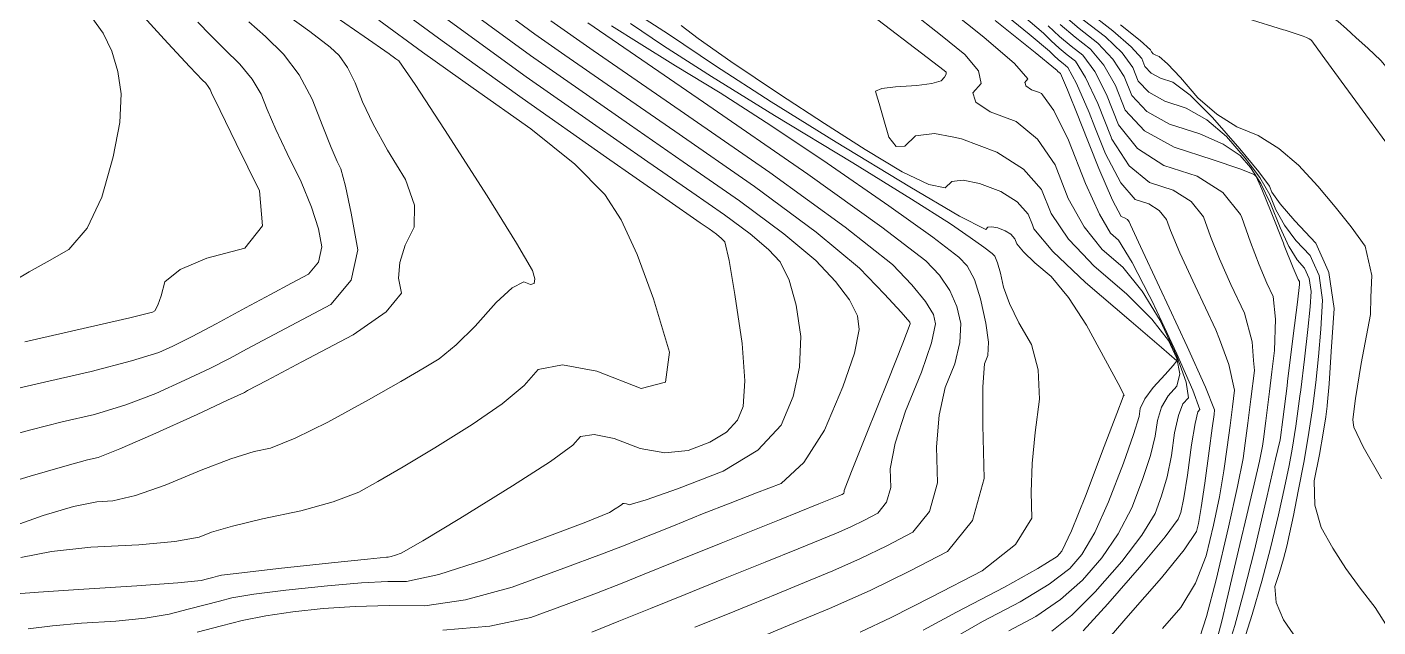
# Model space of a CAD drawing. Header units: inches. Extents: x 1337389 to 1347141, y 407035 to 414577.
# Drawn here: x 1341002.9 to 1341397, y 407653.8 to 407828.9 of the extents above; entities that cross this region are included whole.
import ezdxf

# ---------------------------------------------------------------- set-up
doc = ezdxf.new("R2010")
doc.units = ezdxf.units.IN
doc.header["$MEASUREMENT"] = 0
doc.layers.add('Topo', color=7, linetype='Continuous', lineweight=15, true_color=0x459900)

msp = doc.modelspace()

# ---------------------------------------------------------------- linework, layer by layer
at = {"layer": 'Topo'}
for points, elevation in [([(1341196.8399, 407780.6632), (1341184.0299, 407789.5751), (1341167.9501, 407800.7971), (1341148.599, 407814.329), (1341125.4259, 407831.1751), (1341098.433, 407851.337), (1341067.6181, 407874.8141), (1341046.4489, 407890.8971), (1341034.9251, 407899.5859), (1341033.046, 407900.882), (1341031.5001, 407901.9681), (1341030.2862, 407902.8451), (1341029.406, 407903.5131), (1341028.578, 407904.1272), (1341027.8027, 407904.685), (1341027.0809, 407905.189), (1341024.5883, 407906.547), (1341020.323, 407908.759), (1341014.2871, 407911.824), (1340999.0249, 407919.1508)], 950), ([(1341002.3302, 407852.902), (1341005.7349, 407849.837), (1341009.664, 407845.8929), (1341014.116, 407841.0699), (1341018.1811, 407836.325), (1341021.8601, 407831.66), (1341025.153, 407827.0729), (1341027.679, 407821.827), (1341029.4369, 407815.921), (1341030.4278, 407809.3548), (1341029.982, 407801.0531), (1341028.098, 407791.014), (1341024.777, 407779.2381), (1341020.4522, 407770.2099), (1341015.124, 407763.9311), (1341008.7921, 407760.3991), (1341003.591, 407757.413), (1340999.5199, 407754.9731)], 990), ([(1340999.9181, 407663.46), (1341006.282, 407663.9452), (1341017.9661, 407664.731), (1341034.9692, 407665.8169), (1341046.9041, 407666.6951), (1341053.773, 407667.366), (1341055.5739, 407667.8289), (1341057.162, 407668.2379), (1341058.5379, 407668.5951), (1341059.6999, 407668.898), (1341065.6289, 407669.6521), (1341076.324, 407670.8571), (1341091.7839, 407672.5129), (1341102.2641, 407673.616), (1341107.765, 407674.1659), (1341108.285, 407674.1621), (1341109.185, 407674.363), (1341110.4651, 407674.768), (1341112.1238, 407675.3771), (1341118.367, 407678.945), (1341129.1939, 407685.4712), (1341144.6028, 407694.9559), (1341155.6059, 407702.1001), (1341162.2028, 407706.904), (1341164.393, 407709.3691), (1341168.389, 407710.0141), (1341174.1911, 407708.8411), (1341181.7978, 407705.8489), (1341188.994, 407704.6619), (1341195.7793, 407705.282), (1341202.1529, 407707.707), (1341206.9651, 407710.6601), (1341210.2149, 407714.1401), (1341211.903, 407718.147), (1341212.3419, 407725.5981), (1341211.532, 407736.4931), (1341209.4719, 407750.8321), (1341207.7881, 407760.7181), (1341206.4789, 407766.1511), (1341205.5449, 407767.131), (1341204.041, 407768.395), (1341201.965, 407769.9429), (1341199.3169, 407771.7751), (1341189.3361, 407778.743), (1341172.021, 407790.8451), (1341147.3709, 407808.081), (1341124.0289, 407824.837), (1341101.9919, 407841.112)], 955), ([(1341087.234, 407835.8281), (1341101.2579, 407826.1439), (1341108.5497, 407821.0878), (1341109.111, 407820.6608), (1341109.7808, 407820.169), (1341110.559, 407819.6132), (1341111.4473, 407818.992), (1341116.1851, 407812.112), (1341124.772, 407798.9741), (1341137.2092, 407779.5759), (1341145.7401, 407765.847), (1341150.364, 407757.786), (1341151.081, 407755.3929), (1341150.899, 407754.0571), (1341149.8189, 407753.7781), (1341147.8389, 407754.5572), (1341144.4879, 407752.7909), (1341139.7661, 407748.4799), (1341133.673, 407741.6249), (1341128.1531, 407736.1571), (1341123.2059, 407732.077), (1341118.831, 407729.3841), (1341111.959, 407725.4051), (1341102.5899, 407720.137), (1341090.723, 407713.5831), (1341081.1991, 407708.8732), (1341074.017, 407706.0099), (1341069.1789, 407704.9911), (1341062.4319, 407702.8541), (1341053.7789, 407699.596), (1341043.218, 407695.2201), (1341034.6161, 407692.2238), (1341027.9731, 407690.6101), (1341023.288, 407690.3761), (1341016.5271, 407688.9378), (1341007.6889, 407686.298), (1340996.7759, 407682.4539)], 965), ([(1341139.661, 407835.1368), (1341151.0541, 407826.8231), (1341159.8091, 407820.7001), (1341173.419, 407811.238), (1341191.8851, 407798.4371), (1341215.2052, 407782.296), (1341233.1751, 407768.9911), (1341245.7941, 407758.524), (1341253.0619, 407750.893), (1341257.945, 407745.6339), (1341260.4428, 407742.7469), (1341260.5561, 407742.231), (1341258.4749, 407736.5879), (1341254.2001, 407725.8201), (1341247.732, 407709.9259), (1341243.4241, 407699.1929), (1341241.2749, 407693.622), (1341241.2859, 407693.2131), (1341241.1961, 407692.889), (1341241.004, 407692.6508), (1341240.7119, 407692.4991), (1341240.4091, 407692.352), (1341240.097, 407692.2121), (1341239.775, 407692.078), (1341233.8949, 407689.711), (1341222.4581, 407685.1109), (1341205.464, 407678.277), (1341192.1431, 407672.911), (1341182.495, 407669.0121), (1341176.521, 407666.5802), (1341169.097, 407663.695), (1341160.225, 407660.358), (1341149.9031, 407656.568), (1341137.921, 407654.0771), (1341124.2791, 407652.8841)], 940), ([(1341175.4329, 407836.2158), (1341190.0522, 407826.763), (1341203.7659, 407817.5231), (1341220.071, 407807.0151), (1341238.967, 407795.2391), (1341260.4539, 407782.1951), (1341274.9991, 407773.7121), (1341282.601, 407769.792), (1341283.2609, 407770.434), (1341284.43, 407770.5871), (1341286.1078, 407770.2519), (1341288.2949, 407769.4288), (1341289.9489, 407768.3831), (1341291.07, 407767.114), (1341291.658, 407765.6219), (1341293.6289, 407763.278), (1341296.9821, 407760.082), (1341301.7169, 407756.0329), (1341306.7231, 407749.9539), (1341312.0011, 407741.8449), (1341317.55, 407731.7049), (1341321.2049, 407724.897), (1341322.9671, 407721.42), (1341322.834, 407721.273), (1341322.742, 407721.147), (1341322.6901, 407721.0421), (1341322.6781, 407720.9561), (1341320.8451, 407716.087), (1341317.1899, 407706.434), (1341311.7141, 407691.9961), (1341307.5981, 407681.838), (1341304.8431, 407675.9579), (1341303.449, 407674.3579), (1341297.8611, 407670.8579), (1341288.0791, 407665.4581), (1341274.1019, 407658.1591), (1341264.3882, 407652.8969)], 915), ([(1341294.1811, 407812.1708), (1341294.0009, 407812.7331), (1341294.9481, 407813.788), (1341290.9739, 407818.187), (1341282.08, 407825.9318), (1341268.266, 407837.0222)], 895), ([(1341284.8471, 407835.2348), (1341295.3129, 407826.7511), (1341301.1991, 407821.861), (1341302.503, 407820.564), (1341303.8379, 407819.3399), (1341305.204, 407818.187), (1341306.5989, 407817.1071), (1341309.119, 407812.3581), (1341312.7637, 407803.9409), (1341314.446, 407799.6792)], 885), ([(1341389.203, 407827.1079), (1341387.8358, 407828.342), (1341385.3881, 407830.4811), (1341382.815, 407832.355), (1341380.118, 407833.9611), (1341377.604, 407835.1552)], 840), ([(1341076.089, 407834.2859), (1341085.4489, 407827.5939), (1341091.4132, 407823.009), (1341093.9799, 407820.529), (1341096.3971, 407817.0421), (1341098.6648, 407812.547), (1341100.7832, 407807.044), (1341103.937, 407800.513), (1341108.1279, 407792.953), (1341113.3551, 407784.3649), (1341115.948, 407776.872), (1341115.907, 407770.475), (1341113.2329, 407765.1729), (1341111.7161, 407760.2001), (1341111.357, 407755.556), (1341112.1549, 407751.2411), (1341107.7161, 407745.7379), (1341098.04, 407739.0471), (1341083.126, 407731.1669), (1341072.8729, 407725.7451), (1341067.2799, 407722.7811), (1341066.349, 407722.275), (1341061.433, 407719.9651), (1341052.533, 407715.8499), (1341039.649, 407709.9307), (1341030.0219, 407705.7469), (1341023.6511, 407703.2979), (1341020.5371, 407702.5839), (1341013.9441, 407700.749), (1341003.874, 407697.7919), (1340990.324, 407693.713)], 970), ([(1341034.861, 407834.1411), (1341044.029, 407824.2082), (1341050.454, 407817.285), (1341054.134, 407813.3712), (1341055.07, 407812.4669), (1341055.8131, 407811.5539), (1341056.3641, 407810.6321), (1341056.7219, 407809.7009), (1341059.243, 407804.4671), (1341063.925, 407794.9301), (1341070.77, 407781.0899), (1341071.6329, 407770.8899), (1341066.514, 407764.3309), (1341055.4141, 407761.4128), (1341047.637, 407758.1301), (1341043.183, 407754.4833), (1341042.051, 407750.4721), (1341041.0619, 407747.666), (1341040.2139, 407746.067), (1341039.508, 407745.6733), (1341032.954, 407744.039), (1341020.5529, 407741.166), (1341002.3041, 407737.0531)], 985), ([(1341131.54, 407833.921), (1341149.8261, 407820.5759), (1341163.8789, 407810.749), (1341178.7252, 407800.4059), (1341194.3621, 407789.5501), (1341210.7908, 407778.1779), (1341223.6748, 407768.57), (1341233.0129, 407760.7259), (1341238.805, 407754.6448), (1341242.856, 407749.2689), (1341245.167, 407744.5968), (1341245.7369, 407740.6289), (1341244.329, 407733.7389), (1341240.9431, 407723.929), (1341235.5799, 407711.1971), (1341229.5891, 407701.7911), (1341222.9729, 407695.7101), (1341215.73, 407692.953), (1341208.07, 407689.978), (1341199.9943, 407686.782), (1341191.501, 407683.3671), (1341184.9081, 407680.7121), (1341180.2149, 407678.8152), (1341177.4221, 407677.6791), (1341170.527, 407675.072), (1341159.528, 407670.9962), (1341144.425, 407665.4498), (1341130.8989, 407661.7771), (1341118.9481, 407659.9772), (1341108.5718, 407660.049), (1341098.7089, 407659.782), (1341089.3581, 407659.1751), (1341080.5189, 407658.2281), (1341072.6259, 407657.0761), (1341065.6799, 407655.7171), (1341059.68, 407654.1521), (1341052.5819, 407652.313)], 945), ([(1341279.517, 407807.546), (1341278.8411, 407809.6549), (1341281.2811, 407812.3721), (1341280.52, 407816.101), (1341276.5581, 407820.8401), (1341269.395, 407826.5911), (1341260.724, 407833.3911)], 900), ([(1341293.634, 407832.054), (1341299.4292, 407827.1149), (1341301.689, 407824.8691), (1341304.002, 407822.7471), (1341306.3669, 407820.751), (1341308.7838, 407818.8798), (1341311.7701, 407814.149), (1341315.3249, 407806.5581), (1341319.1949, 407796.7511)], 880), ([(1341304.493, 407832.971), (1341309.856, 407828.444), (1341315.3379, 407824.2001), (1341319.722, 407819.5219), (1341323.009, 407814.4081), (1341325.1992, 407808.8591), (1341329.6011, 407804.2222), (1341336.214, 407800.495), (1341345.0399, 407797.678), (1341351.928, 407794.645), (1341356.8799, 407791.394), (1341359.895, 407787.9249), (1341362.8319, 407783.2591), (1341365.6891, 407777.394), (1341368.4679, 407770.331), (1341371.0499, 407764.836), (1341371.096, 407764.76)], 865), ([(1341312.1821, 407833.572), (1341319.7068, 407827.747), (1341325.0239, 407823.1031), (1341328.1321, 407819.6421), (1341329.0319, 407817.3621), (1341330.8401, 407815.4557), (1341333.558, 407813.925), (1341337.184, 407812.7671), (1341342.2531, 407808.9461), (1341348.7639, 407802.461), (1341356.7171, 407793.3118), (1341362.248, 407786.6311), (1341365.356, 407782.419), (1341366.0429, 407780.6739), (1341368.532, 407777.3181), (1341372.8241, 407772.35), (1341378.9188, 407765.7692), (1341382.488, 407757.7379)], 855), ([(1341353.58, 407833.042), (1341358.8679, 407831.4039), (1341369.4359, 407828.0979), (1341370.0081, 407827.9139)], 845), ([(1341052.7308, 407830.3269), (1341056.4181, 407826.509), (1341060.5131, 407822.4238), (1341065.0161, 407818.075), (1341068.5928, 407813.6821), (1341071.2431, 407809.2472), (1341072.9659, 407804.7699), (1341075.485, 407799.015), (1341078.799, 407791.983), (1341082.9079, 407783.673), (1341085.977, 407776.356), (1341088.0052, 407770.0299), (1341088.992, 407764.696), (1341088.004, 407760.2711), (1341085.0419, 407756.7541), (1341080.1047, 407754.146), (1341073.974, 407750.863), (1341066.6469, 407746.907), (1341058.1251, 407742.2761), (1341051.0779, 407738.5609), (1341045.5061, 407735.7619), (1341041.408, 407733.8789), (1341033.447, 407731.426), (1341021.6241, 407728.4011), (1341005.938, 407724.806), (1340994.1693, 407722.0141)], 980), ([(1341067.6349, 407830.401), (1341072.4639, 407826.097), (1341077.748, 407820.9919), (1341082.3008, 407814.914), (1341086.122, 407807.863), (1341089.2102, 407799.8381), (1341091.6272, 407793.766), (1341093.37, 407789.647), (1341094.4409, 407787.481), (1341095.817, 407782.4631), (1341097.497, 407774.5919), (1341099.4821, 407763.868), (1341097.496, 407754.971), (1341091.541, 407747.9011), (1341081.6159, 407742.6569), (1341073.4231, 407738.304), (1341066.964, 407734.8441), (1341062.2369, 407732.2751), (1341056.2559, 407729.2629), (1341049.0198, 407725.806), (1341040.5279, 407721.9049), (1341031.734, 407718.5859), (1341022.637, 407715.8499), (1341013.238, 407713.6952), (1341004.0571, 407711.3809), (1340995.095, 407708.908)], 975), ([(1341105.5519, 407830.886), (1341118.2661, 407821.5512), (1341133.0501, 407810.991), (1341149.9031, 407799.2061), (1341162.719, 407788.885), (1341171.496, 407780.0281), (1341176.236, 407772.6351), (1341180.9589, 407762.4931), (1341185.6661, 407749.5999), (1341190.355, 407733.957), (1341189.1679, 407725.2251), (1341182.1041, 407723.4039), (1341169.163, 407728.4939), (1341159.155, 407730.3342), (1341152.0799, 407728.9241), (1341147.938, 407724.2652), (1341141.5219, 407718.9081), (1341132.832, 407712.856), (1341121.867, 407706.107), (1341112.6889, 407700.5759), (1341105.2991, 407696.2641), (1341099.6959, 407693.169), (1341092.211, 407690.317), (1341082.8422, 407687.7071), (1341071.5908, 407685.3391), (1341062.8868, 407683.2621), (1341056.7309, 407681.475), (1341053.1211, 407679.9799), (1341046.059, 407678.7501), (1341035.542, 407677.7871), (1341021.5731, 407677.0889), (1341010.102, 407675.8649), (1341001.131, 407674.1119)], 960), ([(1341155.738, 407830.6522), (1341168.1139, 407822.0699), (1341189.407, 407807.324), (1341219.618, 407786.4129), (1341241.639, 407770.4989), (1341255.469, 407759.5821), (1341261.108, 407753.6621), (1341265.0649, 407748.8109), (1341267.3389, 407745.028), (1341267.9309, 407742.3139), (1341266.7809, 407736.7079), (1341263.889, 407728.21), (1341259.254, 407716.8202), (1341256.211, 407707.4101), (1341254.7619, 407699.9789), (1341254.9061, 407694.5279), (1341253.7039, 407690.2171), (1341251.1559, 407687.0471), (1341247.2619, 407685.0169), (1341243.2352, 407683.069), (1341239.0761, 407681.203), (1341234.783, 407679.4201), (1341227.859, 407676.597), (1341218.3041, 407672.7358), (1341206.1189, 407667.836), (1341194.9419, 407663.3261), (1341184.776, 407659.2082), (1341175.619, 407655.4809), (1341167.6669, 407652.3181)], 935), ([(1341166.5149, 407830.0541), (1341178.903, 407821.6711), (1341200.3039, 407806.954), (1341230.7189, 407785.902), (1341252.332, 407770.4649), (1341265.144, 407760.641), (1341269.1541, 407756.4311), (1341272.1841, 407751.9882), (1341274.2349, 407747.31), (1341275.3071, 407742.3981), (1341275.0871, 407736.828), (1341273.577, 407730.6), (1341270.775, 407723.714), (1341268.9988, 407715.6259), (1341268.2491, 407706.3359), (1341268.5261, 407695.8419), (1341266.2121, 407687.5449), (1341261.307, 407681.442), (1341253.8119, 407677.5359), (1341246.0611, 407673.7861), (1341238.0539, 407670.1951), (1341229.791, 407666.7612), (1341221.823, 407663.4831), (1341214.151, 407660.3601), (1341206.773, 407657.394), (1341197.7411, 407653.7419)], 930), ([(1341215.7881, 407650.3689), (1341224.7989, 407654.1019), (1341237.0329, 407659.186), (1341248.887, 407664.503), (1341260.3621, 407670.0541), (1341271.459, 407675.8382), (1341278.72, 407684.8721), (1341282.1461, 407697.157), (1341281.7359, 407712.6922), (1341281.7861, 407723.8429), (1341282.296, 407730.6091), (1341283.265, 407732.9901), (1341283.3941, 407736.9471), (1341282.6821, 407742.481), (1341281.131, 407749.5909), (1341279.303, 407755.164), (1341277.1992, 407759.1999), (1341274.8191, 407761.7), (1341267.2131, 407767.531), (1341254.3821, 407776.696), (1341236.3258, 407789.1939), (1341219.926, 407800.1739), (1341205.181, 407809.637), (1341192.0919, 407817.5831), (1341181.527, 407824.12), (1341173.484, 407829.2477)], 925), ([(1341179.0081, 407829.8651), (1341188.6249, 407823.385), (1341202.6371, 407814.4512), (1341221.0449, 407803.0629), (1341243.848, 407789.22), (1341260.9489, 407778.6771), (1341272.3479, 407771.4331), (1341278.045, 407767.49), (1341282.094, 407764.5979), (1341284.4941, 407762.758), (1341285.2449, 407761.969), (1341286.0429, 407760.08), (1341286.888, 407757.091), (1341287.781, 407753.0011), (1341289.5911, 407748.1682), (1341292.3189, 407742.5911), (1341295.9639, 407736.271), (1341297.961, 407728.8229), (1341298.3083, 407720.249), (1341297.006, 407710.5471), (1341296.2051, 407701.529), (1341295.9051, 407693.195), (1341296.107, 407685.5452), (1341291.3421, 407677.8909), (1341281.61, 407670.2341), (1341266.9121, 407662.5729), (1341255.0499, 407656.6071), (1341246.0219, 407652.3381)], 920), ([(1341193.7759, 407829.3438), (1341198.698, 407825.5279), (1341208.2711, 407818.828), (1341222.495, 407809.244), (1341235.5561, 407800.6819), (1341247.4561, 407793.1419), (1341258.1929, 407786.6231), (1341265.9789, 407782.8892), (1341270.815, 407781.937), (1341272.7, 407783.769), (1341274.3098, 407783.9799)], 910), ([(1341251.166, 407830.9218), (1341263.9009, 407821.217), (1341270.5238, 407816.1591), (1341271.0359, 407815.7479), (1341271.0557, 407815.116), (1341270.583, 407814.2619), (1341269.6179, 407813.1881), (1341266.915, 407812.3639), (1341262.473, 407811.791), (1341256.2932, 407811.4679), (1341252.276, 407810.914), (1341250.4221, 407810.128), (1341250.731, 407809.1099), (1341251.486, 407806.5451), (1341252.685, 407802.433), (1341254.3301, 407796.774), (1341256.457, 407794.0029), (1341259.0661, 407794.119), (1341262.1571, 407797.1229), (1341267.651, 407797.8332), (1341272.8572, 407796.7889)], 905), ([(1341285.3891, 407830.7839), (1341296.992, 407821.4482), (1341302.9681, 407816.6071), (1341303.3171, 407816.26), (1341303.6751, 407815.9321), (1341304.0399, 407815.6231), (1341304.4139, 407815.3341), (1341306.4681, 407810.5671), (1341309.681, 407802.6158)], 890), ([(1341300.8762, 407829.1729), (1341304.1659, 407826.1549), (1341307.5299, 407823.3161), (1341310.968, 407820.654), (1341314.4209, 407815.94), (1341317.8869, 407809.1738), (1341321.3669, 407800.3571), (1341326.935, 407793.442), (1341334.5909, 407788.43), (1341344.3341, 407785.3211), (1341351.7918, 407780.5671), (1341356.9631, 407774.169), (1341357.2841, 407773.273)], 875), ([(1341304.3288, 407829.563), (1341308.693, 407825.88), (1341313.153, 407822.4271), (1341317.0711, 407817.731), (1341320.448, 407811.791), (1341323.283, 407804.6079), (1341328.981, 407798.6039), (1341337.543, 407793.7802), (1341348.9669, 407790.1339), (1341356.7659, 407787.494), (1341360.938, 407785.8601), (1341361.4841, 407785.2321), (1341363.124, 407781.5721), (1341365.856, 407774.8819), (1341369.4359, 407765.7829)], 870), ([(1341311.019, 407831.008), (1341317.522, 407825.974), (1341322.3731, 407821.3119), (1341325.571, 407817.0249), (1341327.115, 407813.1109), (1341330.221, 407809.8388), (1341334.8858, 407807.2099), (1341341.112, 407805.223), (1341347.0901, 407801.7959), (1341352.8221, 407796.9279), (1341358.306, 407790.619), (1341362.54, 407784.9451), (1341365.5229, 407779.9059), (1341367.255, 407775.5029), (1341369.791, 407771.077), (1341373.1289, 407766.629), (1341377.27, 407762.1581), (1341378.007, 407760.5001)], 860), ([(1341321.892, 407829.52), (1341327.6748, 407824.8942), (1341330.6931, 407822.2581), (1341330.9481, 407821.613), (1341331.4602, 407821.073), (1341332.2298, 407820.6397), (1341333.256, 407820.3119), (1341335.6469, 407818.1311), (1341339.3999, 407814.0981), (1341344.517, 407808.2121), (1341350.0029, 407803.435), (1341355.8579, 407799.768), (1341362.083, 407797.21), (1341368.0939, 407793.4619), (1341373.892, 407788.524), (1341379.477, 407782.3951), (1341384.5811, 407776.4141), (1341389.205, 407770.5792), (1341393.3491, 407764.892), (1341395.2231, 407756.3559), (1341395.0038, 407750.0231)], 850), ([(1341370.0081, 407827.9139), (1341375.2169, 407826.241), (1341376.211, 407825.8321), (1341376.96, 407825.465), (1341377.464, 407825.139), (1341377.7231, 407824.855), (1341380.7909, 407820.6712)], 845), ([(1341433.428, 407772.297), (1341432.394, 407773.788), (1341423.862, 407785.5671), (1341412.737, 407800.567), (1341404.061, 407811.7479), (1341397.836, 407819.112), (1341394.06, 407822.6569), (1341390.7258, 407825.734), (1341389.203, 407827.1079)], 840), ([(1341380.7909, 407820.6712), (1341383.4271, 407817.0741), (1341394.5761, 407801.7939), (1341411.1711, 407779.0171), (1341421.9751, 407763.5191)], 845), ([(1341298.001, 407809.816), (1341295.9749, 407810.5791), (1341294.3429, 407811.664), (1341294.1811, 407812.1708)], 895), ([(1341328.252, 407751.824), (1341328.2031, 407751.904), (1341322.5679, 407758.7989), (1341316.572, 407763.927), (1341311.2861, 407770.611), (1341306.711, 407778.8488), (1341302.8469, 407788.6419), (1341297.762, 407796.1161), (1341291.4561, 407801.2699), (1341283.9292, 407804.1041), (1341279.7239, 407806.8991), (1341279.517, 407807.546)], 900), ([(1341299.1821, 407809.088), (1341298.8958, 407809.479), (1341298.001, 407809.816)], 895), ([(1341330.2819, 407750.5599), (1341325.3499, 407760.1791), (1341321.3471, 407766.7101), (1341319.0159, 407768.7031), (1341315.81, 407774.2189), (1341311.7289, 407783.2581), (1341306.773, 407795.8179), (1341302.496, 407804.559), (1341299.1821, 407809.088)], 895), ([(1341309.681, 407802.6158), (1341310.2029, 407801.3239), (1341315.6178, 407787.6042), (1341319.5789, 407778.345), (1341322.0869, 407773.5469), (1341323.1411, 407773.2101), (1341323.9481, 407772.696), (1341324.5079, 407772.0039), (1341324.82, 407771.133), (1341327.7387, 407764.7909), (1341333.2631, 407752.976), (1341336.106, 407746.9321)], 890), ([(1341314.446, 407799.6792), (1341317.534, 407791.855), (1341322.0311, 407783.3771), (1341326.2552, 407778.5079), (1341330.206, 407777.2471), (1341333.2301, 407775.32), (1341335.3259, 407772.7249), (1341336.4961, 407769.464), (1341339.2881, 407763.0129), (1341343.702, 407753.3698), (1341349.7381, 407740.537), (1341350.769, 407737.8001)], 885), ([(1341272.8572, 407796.7889), (1341275.5478, 407796.2491), (1341285.8492, 407792.3711), (1341293.64, 407787.443), (1341298.9221, 407781.466), (1341301.694, 407774.4401), (1341306.7619, 407767.0021), (1341310.9061, 407762.5849)], 905), ([(1341319.1949, 407796.7511), (1341319.4501, 407796.1059), (1341324.4833, 407788.41), (1341330.423, 407783.4689), (1341337.27, 407781.2841), (1341342.5112, 407777.9439), (1341346.1449, 407773.447), (1341348.1719, 407767.795), (1341350.837, 407761.2341), (1341354.1398, 407753.764), (1341358.0811, 407745.3858), (1341360.3672, 407737.02), (1341360.78, 407731.5649)], 880), ([(1341274.3098, 407783.9799), (1341276.0371, 407784.2071), (1341280.828, 407783.2511), (1341287.072, 407780.9), (1341291.7939, 407777.913), (1341294.996, 407774.29), (1341296.2281, 407771.166)], 910), ([(1341003.2891, 407653.254), (1341010.3439, 407654.127), (1341018.8748, 407654.883), (1341028.8799, 407655.5219), (1341037.4001, 407656.423), (1341044.4329, 407657.587), (1341049.9799, 407659.013), (1341054.8721, 407660.2762), (1341059.1089, 407661.374), (1341062.69, 407662.308), (1341069.1279, 407663.364), (1341078.4211, 407664.5431), (1341090.571, 407665.8442), (1341100.4869, 407666.6989), (1341108.1679, 407667.1079), (1341113.6158, 407667.0701), (1341123.0399, 407669.1711), (1341136.439, 407673.412), (1341153.8129, 407679.792), (1341165.9561, 407684.3901), (1341172.8681, 407687.2071), (1341174.549, 407688.241), (1341175.7492, 407689.0201), (1341176.468, 407689.544), (1341176.7071, 407689.8129), (1341177.1431, 407689.8831), (1341177.775, 407689.7551), (1341178.605, 407689.4289), (1341183.595, 407690.9001), (1341192.747, 407694.1679), (1341206.059, 407699.2339), (1341216.1091, 407705.3999), (1341222.8969, 407712.6691), (1341226.423, 407721.038), (1341228.3359, 407729.669), (1341228.6341, 407738.5609), (1341227.319, 407747.7139), (1341225.322, 407754.9931), (1341222.6418, 407760.3979), (1341219.2792, 407763.9281), (1341213.858, 407768.4821), (1341206.3782, 407774.061), (1341196.8399, 407780.6632)], 950), ([(1341357.2841, 407773.273), (1341359.848, 407766.126), (1341362.3869, 407759.4558), (1341364.579, 407754.159), (1341366.4241, 407750.234), (1341367.169, 407743.661), (1341366.8129, 407734.437), (1341366.058, 407728.2779)], 875), ([(1341296.2281, 407771.166), (1341296.6761, 407770.0309), (1341302.2389, 407763.3929), (1341311.684, 407754.3748), (1341325.0109, 407742.9777), (1341333.9089, 407735.354), (1341338.3759, 407731.501), (1341338.4141, 407731.422), (1341337.277, 407730.0881), (1341334.9671, 407727.4988), (1341331.4821, 407723.6572), (1341329.056, 407720.334), (1341327.6879, 407717.5301), (1341327.3789, 407715.246), (1341325.7411, 407709.948), (1341322.773, 407701.6361), (1341318.4771, 407690.3101), (1341314.4431, 407681.415), (1341310.6691, 407674.9521), (1341307.1571, 407670.92), (1341301.1599, 407666.3231), (1341292.6789, 407661.1612), (1341281.7129, 407655.4339), (1341273.3919, 407650.607)], 910), ([(1341369.4359, 407765.7829), (1341369.681, 407765.1602), (1341372.3091, 407758.595), (1341373.7389, 407755.1871), (1341373.971, 407754.936), (1341374.1161, 407754.61), (1341374.1741, 407754.2079), (1341374.143, 407753.732), (1341373.5261, 407748.5751), (1341372.321, 407738.7381), (1341370.6749, 407725.402)], 870), ([(1341371.096, 407764.76), (1341373.4341, 407760.9078), (1341375.6201, 407758.5471), (1341376.983, 407755.4799), (1341377.523, 407751.7061), (1341377.2379, 407747.2249), (1341376.605, 407740.645), (1341375.6229, 407731.965), (1341374.518, 407723.0089)], 865), ([(1341310.9061, 407762.5849), (1341314.1278, 407759.151), (1341323.7901, 407750.8891), (1341331.0559, 407743.629), (1341335.9262, 407737.371), (1341338.4, 407732.1161), (1341339.2069, 407727.6839), (1341338.347, 407724.074), (1341335.82, 407721.288), (1341333.933, 407717.936), (1341332.6861, 407714.0179), (1341332.0791, 407709.5352), (1341330.636, 407703.8079), (1341328.3572, 407696.8381), (1341325.2411, 407688.6229), (1341321.287, 407680.9931), (1341316.4952, 407673.9449), (1341310.865, 407667.481), (1341304.459, 407661.787), (1341297.2792, 407656.8631), (1341289.3231, 407652.708)], 905), ([(1341378.007, 407760.5001), (1341379.8508, 407756.3502), (1341380.8719, 407749.2029), (1341380.333, 407740.718), (1341379.6849, 407732.7149), (1341378.9261, 407725.1931), (1341378.361, 407720.6151)], 860), ([(1341382.488, 407757.7379), (1341382.7179, 407757.2199), (1341384.2209, 407746.6998), (1341383.4281, 407734.211), (1341382.764, 407724.785), (1341382.2279, 407718.4202), (1341382.204, 407718.222)], 855), ([(1341301.8791, 407652.5649), (1341307.7582, 407657.252), (1341314.5719, 407664.0429), (1341322.3199, 407672.9389), (1341328.1311, 407680.5701), (1341332.0041, 407686.9368), (1341333.9401, 407692.04), (1341335.532, 407697.6691), (1341336.7801, 407703.8251), (1341337.685, 407710.5068), (1341338.8109, 407715.5379), (1341340.158, 407718.919), (1341341.728, 407720.6491), (1341341.1369, 407725.2799), (1341338.386, 407732.8098), (1341333.4761, 407743.2411), (1341328.252, 407751.824)], 900), ([(1341311.0568, 407652.7169), (1341318.2799, 407660.605), (1341328.1459, 407671.9321), (1341334.975, 407680.1472), (1341338.7671, 407685.2499), (1341339.5233, 407687.2419), (1341340.427, 407691.5299), (1341341.4799, 407698.1139), (1341342.6829, 407706.9951), (1341343.6879, 407713.1402), (1341344.4969, 407716.55), (1341345.1079, 407717.2251), (1341343.0669, 407722.8761), (1341338.3721, 407733.5049), (1341331.0249, 407749.1099), (1341330.2819, 407750.5599)], 895), ([(1341395.0038, 407750.0231), (1341394.8291, 407744.9709), (1341392.1651, 407730.7381), (1341390.4699, 407720.518), (1341389.744, 407714.3121), (1341389.8381, 407713.467)], 850), ([(1341336.106, 407746.9321), (1341341.3937, 407735.6891), (1341346.7632, 407723.7391), (1341349.3691, 407717.1248), (1341349.2119, 407715.848), (1341348.683, 407711.8601), (1341347.7819, 407705.1618), (1341346.5081, 407695.7539), (1341345.474, 407688.6971), (1341344.6779, 407683.99), (1341344.122, 407681.6329), (1341340.524, 407676.359), (1341333.885, 407668.1681), (1341324.206, 407657.0611), (1341317.3297, 407649.225)], 890), ([(1341350.769, 407737.8001), (1341353.565, 407730.3789), (1341355.1838, 407722.8949), (1341354.5941, 407718.0861), (1341353.886, 407712.5588), (1341353.0612, 407706.3149), (1341352.1191, 407699.3519), (1341350.7891, 407691.7431), (1341349.0739, 407683.4861), (1341346.9709, 407674.5818), (1341343.7811, 407666.5939), (1341339.5031, 407659.5209), (1341334.1373, 407653.3641)], 885), ([(1341360.78, 407731.5649), (1341360.999, 407728.666), (1341359.975, 407720.325), (1341359.0889, 407713.2589), (1341358.3401, 407707.4669), (1341357.729, 407702.95), (1341356.1049, 407694.788), (1341353.4689, 407682.982), (1341349.82, 407667.5308), (1341347.037, 407656.8279), (1341345.1199, 407650.8729)], 880), ([(1341366.058, 407728.2779), (1341365.3571, 407722.564), (1341364.292, 407713.9581), (1341363.6191, 407708.6189), (1341363.339, 407706.5481), (1341362.443, 407702.1648), (1341360.9321, 407695.47), (1341358.805, 407686.4638), (1341356.772, 407677.8322), (1341354.8319, 407669.576), (1341352.9869, 407661.6941), (1341351.4711, 407655.548), (1341350.2851, 407651.1379)], 875), ([(1341370.6749, 407725.402), (1341370.5291, 407724.2201), (1341369.2951, 407714.3321), (1341368.617, 407709.0741), (1341368.4971, 407708.4461), (1341367.1848, 407702.768), (1341364.6819, 407692.0412), (1341360.9869, 407676.265), (1341357.8611, 407663.6761), (1341355.305, 407654.276), (1341353.3171, 407648.0632)], 870), ([(1341374.518, 407723.0089), (1341374.293, 407721.186), (1341373.1038, 407712.421), (1341372.0561, 407705.6711), (1341371.1502, 407700.9351), (1341369.791, 407694.552), (1341367.977, 407686.521), (1341365.7112, 407676.8419), (1341363.16, 407667.14), (1341360.3241, 407657.414), (1341357.205, 407647.664)], 865), ([(1341378.361, 407720.6151), (1341378.057, 407718.1521), (1341376.913, 407710.51), (1341375.496, 407702.268), (1341373.803, 407693.424), (1341372.3961, 407686.3352), (1341371.273, 407681.0011), (1341370.434, 407677.4198), (1341369.4359, 407673.6591), (1341368.277, 407669.7169), (1341366.9583, 407665.595), (1341367.36, 407660.9818), (1341369.484, 407655.8758), (1341373.3289, 407650.2781)], 860), ([(1341382.204, 407718.222), (1341381.8199, 407715.117), (1341381.0591, 407710.3587), (1341379.945, 407704.1441), (1341378.4771, 407696.474), (1341378.6502, 407689.3589), (1341380.462, 407682.802), (1341383.9149, 407676.8009), (1341387.6951, 407670.9212), (1341391.801, 407665.1618), (1341396.234, 407659.524), (1341399.7409, 407653.9439)], 855), ([(1341389.8381, 407713.467), (1341389.987, 407712.12), (1341392.769, 407706.3772), (1341398.0899, 407697.081)], 850)]:
    msp.add_lwpolyline(points, dxfattribs=dict(at, elevation=elevation))

doc.saveas('drawing.dxf')
